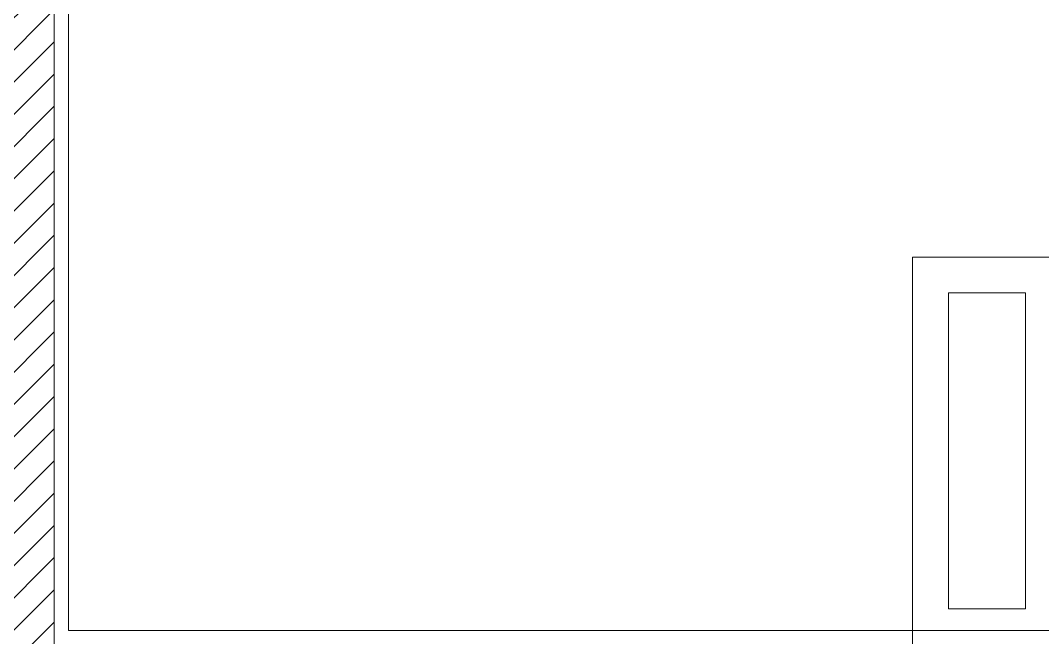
# Model space of a CAD drawing. Header units: millimetres. Extents: x 809 to 8159, y 33 to 4533.
# Drawn here: x 6924.1 to 7066.4, y 1562.3 to 1648.3 of the extents above; entities that cross this region are included whole.
import ezdxf

# ---------------------------------------------------------------- set-up
doc = ezdxf.new("R2010")
doc.units = ezdxf.units.MM
for name, color, linetype, lineweight in [('DUVAR', 2, 'Continuous', 15), ('DUVAR TARAMA', 9, 'Continuous', 9), ('MERDIVEN', 4, 'Continuous', 0), ('Sıva', 1, 'Continuous', 0)]:
    doc.layers.add(name, color=color, linetype=linetype, lineweight=lineweight)

msp = doc.modelspace()

# ---------------------------------------------------------------- hatches: boundary and pattern name
at = {"layer": 'DUVAR TARAMA'}
h = msp.add_hatch(dxfattribs=at)
h.set_pattern_fill('ANSI31', color=256)
h.set_pattern_definition([(45, (-31955.9557, 8591.274), (-2.24506403, 2.24506403), [])])
h.paths.add_polyline_path([(6913.79, 1747.1), (6928.79, 1747.1), (6928.79, 1439.36), (6913.79, 1439.36)])

# ---------------------------------------------------------------- linework, layer by layer
at = {"layer": 'DUVAR'}
msp.add_line((6928.79, 1561.31), (6928.79, 1747.1), dxfattribs=at)
at = {"layer": 'DUVAR', "elevation": 0}
msp.add_lwpolyline([(6913.79, 1454.36), (6913.79, 1747.1), (6928.79, 1747.1), (6928.79, 1561.31)], dxfattribs=at)
msp.add_lwpolyline([(6913.79, 1454.36), (6913.79, 1747.1), (6928.79, 1747.1), (6928.79, 1561.31)], dxfattribs=at)
at = {"layer": 'MERDIVEN', "elevation": 0}
for points in [[(7069, 1615.31), (7048.3, 1615.31), (7048.3, 1561.31), (7069, 1561.31)], [(7064, 1610.31), (7053.3, 1610.31), (7053.3, 1566.31), (7064, 1566.31)]]:
    msp.add_lwpolyline(points, close=True, dxfattribs=at)
at = {"layer": 'Sıva', "elevation": 0}
msp.add_lwpolyline([(6930.79, 1563.31), (6930.79, 2039.1), (6896.79, 2039.1), (6896.78, 2027.1)], dxfattribs=at)
at = {"layer": 'Sıva'}
msp.add_lwpolyline([(6930.79, 1563.31), (7070.79, 1563.31), (7070.79, 1459.36)], dxfattribs=at)

doc.saveas('drawing.dxf')
